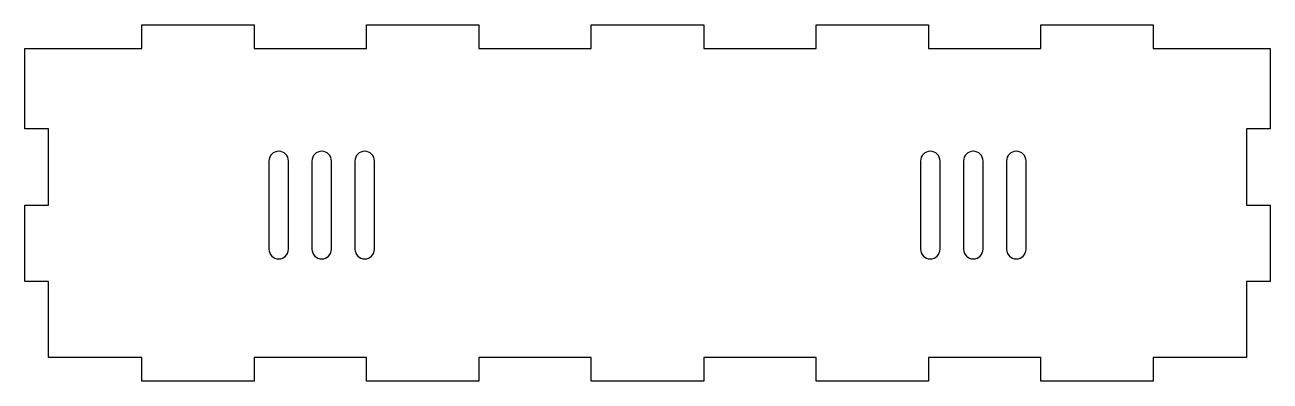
# Model space of a CAD drawing. Header units: millimetres. Extents: x 0 to 637, y 60 to 242.
import ezdxf

# ---------------------------------------------------------------- set-up
doc = ezdxf.new("R2010")
doc.units = ezdxf.units.MM
doc.layers.get('0').update_dxf_attribs({"linetype": 'CONTINUOUS'})

msp = doc.modelspace()

# ---------------------------------------------------------------- linework, layer by layer
msp.add_lwpolyline([(0, 149.85), (12, 149.85), (12, 188.85), (0, 188.85), (0, 230), (59.75, 230), (59.75, 242), (117.25, 242), (117.25, 230), (174.75, 230), (174.75, 242), (232.25, 242), (232.25, 230), (289.75, 230), (289.75, 242), (347.25, 242), (347.25, 230), (404.75, 230), (404.75, 242), (462.25, 242), (462.25, 230), (519.75, 230), (519.75, 242), (577.25, 242), (577.25, 230), (637, 230), (637, 188.85), (625, 188.85), (625, 149.85), (637, 149.85), (637, 110.85), (625, 110.85), (625, 71.85), (577.25, 71.85), (577.25, 59.85), (519.75, 59.85), (519.75, 71.85), (462.25, 71.85), (462.25, 59.85), (404.75, 59.85), (404.75, 71.85), (347.25, 71.85), (347.25, 59.85), (289.75, 59.85), (289.75, 71.85), (232.25, 71.85), (232.25, 59.85), (174.75, 59.85), (174.75, 71.85), (117.25, 71.85), (117.25, 59.85), (59.75, 59.85), (59.75, 71.85), (12, 71.85), (12, 110.85), (0, 110.85)], close=True)
for points in [[(134.85, 127.35), (134.85, 172.35, 1), (124.85, 172.35), (124.85, 127.35, 1)], [(156.85, 127.35), (156.85, 172.35, 1), (146.85, 172.35), (146.85, 127.35, 1)], [(178.85, 127.35), (178.85, 172.35, 1), (168.85, 172.35), (168.85, 127.35, 1)], [(458.15, 172.35), (458.15, 127.35, 1), (468.15, 127.35), (468.15, 172.35, 1)], [(480.15, 172.35), (480.15, 127.35, 1), (490.15, 127.35), (490.15, 172.35, 1)], [(512.15, 127.35), (512.15, 172.35, 1), (502.15, 172.35), (502.15, 127.35, 1)]]:
    msp.add_lwpolyline(points, format="xyb", close=True)

doc.saveas('drawing.dxf')
